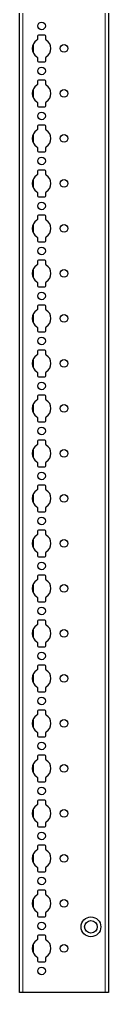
# Model space of a CAD drawing. Header units: millimetres. Extents: x -199 to 2982, y -1847 to 1507.
# Drawn here: x 2933 to 2982, y -852 to -311 of the extents above; entities that cross this region are included whole.
import ezdxf

# ---------------------------------------------------------------- set-up
doc = ezdxf.new("R2010")
doc.units = ezdxf.units.MM

msp = doc.modelspace()

# ---------------------------------------------------------------- linework, layer by layer
at = {"color": 7, "linetype": 'Continuous', "lineweight": 25}
for p, q in [((2932.54, -851.79), (2932.54, 247.21)), ((2982.24, 247.21), (2982.24, -851.79)), ((2942.59, -320.39), (2942.59, -322.27)), ((2946.69, -319.89), (2943.09, -319.89)), ((2947.19, -322.27), (2947.19, -320.39)), ((2942.59, -332.32), (2942.59, -334.19)), ((2943.09, -334.69), (2946.69, -334.69)), ((2947.19, -334.19), (2947.19, -332.32)), ((2942.59, -345.39), (2942.59, -347.27)), ((2946.69, -344.89), (2943.09, -344.89)), ((2947.19, -347.27), (2947.19, -345.39)), ((2942.59, -357.32), (2942.59, -359.19)), ((2943.09, -359.69), (2946.69, -359.69)), ((2947.19, -359.19), (2947.19, -357.32)), ((2942.59, -370.39), (2942.59, -372.27)), ((2946.69, -369.89), (2943.09, -369.89)), ((2947.19, -372.27), (2947.19, -370.39)), ((2942.59, -382.32), (2942.59, -384.19)), ((2947.19, -384.19), (2947.19, -382.32)), ((2943.09, -384.69), (2946.69, -384.69)), ((2942.59, -395.39), (2942.59, -397.27)), ((2946.69, -394.89), (2943.09, -394.89)), ((2947.19, -397.27), (2947.19, -395.39)), ((2942.59, -407.32), (2942.59, -409.19)), ((2943.09, -409.69), (2946.69, -409.69)), ((2947.19, -409.19), (2947.19, -407.32)), ((2942.59, -420.39), (2942.59, -422.27)), ((2946.69, -419.89), (2943.09, -419.89)), ((2947.19, -422.27), (2947.19, -420.39)), ((2942.59, -432.32), (2942.59, -434.19)), ((2947.19, -434.19), (2947.19, -432.32)), ((2943.09, -434.69), (2946.69, -434.69)), ((2942.59, -445.39), (2942.59, -447.27)), ((2946.69, -444.89), (2943.09, -444.89)), ((2947.19, -447.27), (2947.19, -445.39)), ((2942.59, -457.32), (2942.59, -459.19)), ((2947.19, -459.19), (2947.19, -457.32)), ((2943.09, -459.69), (2946.69, -459.69)), ((2946.69, -469.89), (2943.09, -469.89)), ((2942.59, -470.39), (2942.59, -472.27)), ((2947.19, -472.27), (2947.19, -470.39)), ((2942.59, -482.32), (2942.59, -484.19)), ((2943.09, -484.69), (2946.69, -484.69)), ((2947.19, -484.19), (2947.19, -482.32)), ((2942.59, -495.39), (2942.59, -497.27)), ((2946.69, -494.89), (2943.09, -494.89)), ((2947.19, -497.27), (2947.19, -495.39)), ((2942.59, -507.32), (2942.59, -509.19)), ((2947.19, -509.19), (2947.19, -507.32)), ((2943.09, -509.69), (2946.69, -509.69)), ((2942.59, -520.39), (2942.59, -522.27)), ((2946.69, -519.89), (2943.09, -519.89)), ((2947.19, -522.27), (2947.19, -520.39)), ((2942.59, -532.32), (2942.59, -534.19)), ((2943.09, -534.69), (2946.69, -534.69)), ((2947.19, -534.19), (2947.19, -532.32)), ((2942.59, -545.39), (2942.59, -547.27)), ((2946.69, -544.89), (2943.09, -544.89)), ((2947.19, -547.27), (2947.19, -545.39)), ((2942.59, -557.32), (2942.59, -559.19)), ((2943.09, -559.69), (2946.69, -559.69)), ((2947.19, -559.19), (2947.19, -557.32)), ((2942.59, -570.39), (2942.59, -572.27)), ((2946.69, -569.89), (2943.09, -569.89)), ((2947.19, -572.27), (2947.19, -570.39)), ((2942.59, -582.32), (2942.59, -584.19)), ((2947.19, -584.19), (2947.19, -582.32)), ((2943.09, -584.69), (2946.69, -584.69)), ((2942.59, -595.39), (2942.59, -597.27)), ((2946.69, -594.89), (2943.09, -594.89)), ((2947.19, -597.27), (2947.19, -595.39)), ((2942.59, -607.32), (2942.59, -609.19)), ((2943.09, -609.69), (2946.69, -609.69)), ((2947.19, -609.19), (2947.19, -607.32)), ((2942.59, -620.39), (2942.59, -622.27)), ((2946.69, -619.89), (2943.09, -619.89)), ((2947.19, -622.27), (2947.19, -620.39)), ((2942.59, -632.32), (2942.59, -634.19)), ((2947.19, -634.19), (2947.19, -632.32)), ((2943.09, -634.69), (2946.69, -634.69)), ((2942.59, -645.39), (2942.59, -647.27)), ((2946.69, -644.89), (2943.09, -644.89)), ((2947.19, -647.27), (2947.19, -645.39)), ((2942.59, -657.32), (2942.59, -659.19)), ((2947.19, -659.19), (2947.19, -657.32)), ((2943.09, -659.69), (2946.69, -659.69)), ((2946.69, -669.89), (2943.09, -669.89)), ((2942.59, -670.39), (2942.59, -672.27)), ((2947.19, -672.27), (2947.19, -670.39)), ((2942.59, -682.32), (2942.59, -684.19)), ((2943.09, -684.69), (2946.69, -684.69)), ((2947.19, -684.19), (2947.19, -682.32)), ((2942.59, -695.39), (2942.59, -697.27)), ((2946.69, -694.89), (2943.09, -694.89)), ((2947.19, -697.27), (2947.19, -695.39)), ((2942.59, -707.32), (2942.59, -709.19)), ((2947.19, -709.19), (2947.19, -707.32)), ((2943.09, -709.69), (2946.69, -709.69)), ((2942.59, -720.39), (2942.59, -722.27)), ((2946.69, -719.89), (2943.09, -719.89)), ((2947.19, -722.27), (2947.19, -720.39)), ((2942.59, -732.32), (2942.59, -734.19)), ((2943.09, -734.69), (2946.69, -734.69)), ((2947.19, -734.19), (2947.19, -732.32)), ((2942.59, -745.39), (2942.59, -747.27)), ((2946.69, -744.89), (2943.09, -744.89)), ((2947.19, -747.27), (2947.19, -745.39)), ((2942.59, -757.32), (2942.59, -759.19)), ((2943.09, -759.69), (2946.69, -759.69)), ((2947.19, -759.19), (2947.19, -757.32)), ((2942.59, -770.39), (2942.59, -772.27)), ((2946.69, -769.89), (2943.09, -769.89)), ((2947.19, -772.27), (2947.19, -770.39)), ((2942.59, -782.32), (2942.59, -784.19)), ((2947.19, -784.19), (2947.19, -782.32)), ((2943.09, -784.69), (2946.69, -784.69)), ((2942.59, -795.39), (2942.59, -797.27)), ((2946.69, -794.89), (2943.09, -794.89)), ((2947.19, -797.27), (2947.19, -795.39)), ((2942.59, -807.32), (2942.59, -809.19)), ((2943.09, -809.69), (2946.69, -809.69)), ((2947.19, -809.19), (2947.19, -807.32)), ((2942.59, -820.39), (2942.59, -822.27)), ((2946.69, -819.89), (2943.09, -819.89)), ((2947.19, -822.27), (2947.19, -820.39)), ((2942.59, -832.32), (2942.59, -834.19)), ((2947.19, -834.19), (2947.19, -832.32)), ((2943.09, -834.69), (2946.69, -834.69)), ((2934.54, -851.79), (2932.54, -851.79)), ((2980.24, -851.79), (2934.54, -851.79)), ((2982.24, -851.79), (2980.24, -851.79))]:
    msp.add_line(p, q, dxfattribs=at)
at = {"color": 8, "linetype": 'Continuous', "lineweight": 18}
for p, q in [((2934.54, 247.21), (2934.54, -851.79)), ((2980.24, -851.79), (2980.24, 247.21)), ((2940.39, -324.59), (2940.39, -330)), ((2940.39, -349.59), (2940.39, -355)), ((2940.39, -374.59), (2940.39, -380)), ((2940.39, -399.59), (2940.39, -405)), ((2940.39, -424.59), (2940.39, -430)), ((2940.39, -449.59), (2940.39, -455)), ((2940.39, -474.59), (2940.39, -480)), ((2940.39, -499.59), (2940.39, -505)), ((2940.39, -524.59), (2940.39, -530)), ((2940.39, -549.59), (2940.39, -555)), ((2940.39, -574.59), (2940.39, -580)), ((2940.39, -599.59), (2940.39, -605)), ((2940.39, -624.59), (2940.39, -630)), ((2940.39, -649.59), (2940.39, -655)), ((2940.39, -674.59), (2940.39, -680)), ((2940.39, -699.59), (2940.39, -705)), ((2940.39, -724.59), (2940.39, -730)), ((2940.39, -749.59), (2940.39, -755)), ((2940.39, -774.59), (2940.39, -780)), ((2940.39, -799.59), (2940.39, -805)), ((2940.39, -824.59), (2940.39, -830))]:
    msp.add_line(p, q, dxfattribs=at)
at = {"color": 7, "linetype": 'Continuous', "lineweight": 25}
for centre, radius in [((2944.89, -314.79), 2.12), ((2957.39, -327.29), 2.12), ((2944.89, -339.79), 2.12), ((2957.39, -352.29), 2.12), ((2944.89, -364.79), 2.12), ((2957.39, -377.29), 2.12), ((2944.89, -389.79), 2.12), ((2957.39, -402.29), 2.12), ((2944.89, -414.79), 2.12), ((2957.39, -427.29), 2.12), ((2944.89, -439.79), 2.12), ((2957.39, -452.29), 2.12), ((2944.89, -464.79), 2.12), ((2957.39, -477.29), 2.12), ((2944.89, -489.79), 2.12), ((2957.39, -502.29), 2.12), ((2944.89, -514.79), 2.12), ((2957.39, -527.29), 2.12), ((2944.89, -539.79), 2.12), ((2957.39, -552.29), 2.12), ((2944.89, -564.79), 2.12), ((2957.39, -577.29), 2.12), ((2944.89, -589.79), 2.12), ((2957.39, -602.29), 2.12), ((2944.89, -614.79), 2.12), ((2957.39, -627.29), 2.12), ((2944.89, -639.79), 2.12), ((2957.39, -652.29), 2.12), ((2944.89, -664.79), 2.12), ((2957.39, -677.29), 2.12), ((2944.89, -689.79), 2.12), ((2957.39, -702.29), 2.12), ((2944.89, -714.79), 2.12), ((2957.39, -727.29), 2.12), ((2944.89, -739.79), 2.12), ((2957.39, -752.29), 2.12), ((2944.89, -764.79), 2.12), ((2957.39, -777.29), 2.12), ((2944.89, -789.79), 2.12), ((2957.39, -802.29), 2.12), ((2972.39, -815.29), 5.5), ((2944.89, -814.79), 2.12), ((2972.39, -815.29), 3.5), ((2957.39, -827.29), 2.12), ((2944.89, -839.79), 2.12)]:
    msp.add_circle(centre, radius, dxfattribs=at)
for centre, radius, start, end in [((2944.89, -327.29), 5.25, 119.1407, 240.8593), ((2942.09, -322.27), 0.5, 299.1407, 0), ((2943.09, -320.39), 0.5, 90, 180), ((2946.69, -320.39), 0.5, 0, 90), ((2947.69, -322.27), 0.5, 180, 240.8593), ((2944.89, -327.29), 5.25, 299.1407, 60.8593), ((2942.09, -332.32), 0.5, 0, 60.8593), ((2943.09, -334.19), 0.5, 180, 270), ((2946.69, -334.19), 0.5, 270, 0), ((2947.69, -332.32), 0.5, 119.1407, 180), ((2943.09, -345.39), 0.5, 90, 180), ((2946.69, -345.39), 0.5, 0, 90), ((2944.89, -352.29), 5.25, 119.1407, 240.8593), ((2942.09, -347.27), 0.5, 299.1407, 0), ((2947.69, -347.27), 0.5, 180, 240.8593), ((2944.89, -352.29), 5.25, 299.1407, 60.8593), ((2942.09, -357.32), 0.5, 0, 60.8593), ((2943.09, -359.19), 0.5, 180, 270), ((2946.69, -359.19), 0.5, 270, 0), ((2947.69, -357.32), 0.5, 119.1407, 180), ((2944.89, -377.29), 5.25, 119.1407, 240.8593), ((2942.09, -372.27), 0.5, 299.1407, 0), ((2943.09, -370.39), 0.5, 90, 180), ((2946.69, -370.39), 0.5, 0, 90), ((2947.69, -372.27), 0.5, 180, 240.8593), ((2944.89, -377.29), 5.25, 299.1407, 60.8593), ((2942.09, -382.32), 0.5, 0, 60.8593), ((2947.69, -382.32), 0.5, 119.1407, 180), ((2943.09, -384.19), 0.5, 180, 270), ((2946.69, -384.19), 0.5, 270, 0), ((2944.89, -402.29), 5.25, 119.1407, 240.8593), ((2942.09, -397.27), 0.5, 299.1407, 0), ((2943.09, -395.39), 0.5, 90, 180), ((2946.69, -395.39), 0.5, 0, 90), ((2947.69, -397.27), 0.5, 180, 240.8593), ((2944.89, -402.29), 5.25, 299.1407, 60.8593), ((2942.09, -407.32), 0.5, 0, 60.8593), ((2943.09, -409.19), 0.5, 180, 270), ((2946.69, -409.19), 0.5, 270, 0), ((2947.69, -407.32), 0.5, 119.1407, 180), ((2943.09, -420.39), 0.5, 90, 180), ((2946.69, -420.39), 0.5, 0, 90), ((2944.89, -427.29), 5.25, 119.1407, 240.8593), ((2942.09, -422.27), 0.5, 299.1407, 0), ((2947.69, -422.27), 0.5, 180, 240.8593), ((2944.89, -427.29), 5.25, 299.1407, 60.8593), ((2942.09, -432.32), 0.5, 0, 60.8593), ((2947.69, -432.32), 0.5, 119.1407, 180), ((2943.09, -434.19), 0.5, 180, 270), ((2946.69, -434.19), 0.5, 270, 0), ((2944.89, -452.29), 5.25, 119.1407, 240.8593), ((2942.09, -447.27), 0.5, 299.1407, 0), ((2943.09, -445.39), 0.5, 90, 180), ((2946.69, -445.39), 0.5, 0, 90), ((2947.69, -447.27), 0.5, 180, 240.8593), ((2944.89, -452.29), 5.25, 299.1407, 60.8593), ((2942.09, -457.32), 0.5, 0, 60.8593), ((2943.09, -459.19), 0.5, 180, 270), ((2946.69, -459.19), 0.5, 270, 0), ((2947.69, -457.32), 0.5, 119.1407, 180), ((2943.09, -470.39), 0.5, 90, 180), ((2946.69, -470.39), 0.5, 0, 90), ((2944.89, -477.29), 5.25, 119.1407, 240.8593), ((2942.09, -472.27), 0.5, 299.1407, 0), ((2947.69, -472.27), 0.5, 180, 240.8593), ((2944.89, -477.29), 5.25, 299.1407, 60.8593), ((2942.09, -482.32), 0.5, 0, 60.8593), ((2943.09, -484.19), 0.5, 180, 270), ((2946.69, -484.19), 0.5, 270, 0), ((2947.69, -482.32), 0.5, 119.1407, 180), ((2942.09, -497.27), 0.5, 299.1407, 0), ((2943.09, -495.39), 0.5, 90, 180), ((2946.69, -495.39), 0.5, 0, 90), ((2947.69, -497.27), 0.5, 180, 240.8593), ((2944.89, -502.29), 5.25, 119.1407, 240.8593), ((2944.89, -502.29), 5.25, 299.1407, 60.8593), ((2942.09, -507.32), 0.5, 0, 60.8593), ((2947.69, -507.32), 0.5, 119.1407, 180), ((2943.09, -509.19), 0.5, 180, 270), ((2946.69, -509.19), 0.5, 270, 0), ((2944.89, -527.29), 5.25, 119.1407, 240.8593), ((2942.09, -522.27), 0.5, 299.1407, 0), ((2943.09, -520.39), 0.5, 90, 180), ((2946.69, -520.39), 0.5, 0, 90), ((2947.69, -522.27), 0.5, 180, 240.8593), ((2944.89, -527.29), 5.25, 299.1407, 60.8593), ((2942.09, -532.32), 0.5, 0, 60.8593), ((2943.09, -534.19), 0.5, 180, 270), ((2946.69, -534.19), 0.5, 270, 0), ((2947.69, -532.32), 0.5, 119.1407, 180), ((2943.09, -545.39), 0.5, 90, 180), ((2946.69, -545.39), 0.5, 0, 90), ((2944.89, -552.29), 5.25, 119.1407, 240.8593), ((2942.09, -547.27), 0.5, 299.1407, 0), ((2947.69, -547.27), 0.5, 180, 240.8593), ((2944.89, -552.29), 5.25, 299.1407, 60.8593), ((2942.09, -557.32), 0.5, 0, 60.8593), ((2943.09, -559.19), 0.5, 180, 270), ((2946.69, -559.19), 0.5, 270, 0), ((2947.69, -557.32), 0.5, 119.1407, 180), ((2944.89, -577.29), 5.25, 119.1407, 240.8593), ((2942.09, -572.27), 0.5, 299.1407, 0), ((2943.09, -570.39), 0.5, 90, 180), ((2946.69, -570.39), 0.5, 0, 90), ((2947.69, -572.27), 0.5, 180, 240.8593), ((2944.89, -577.29), 5.25, 299.1407, 60.8593), ((2942.09, -582.32), 0.5, 0, 60.8593), ((2947.69, -582.32), 0.5, 119.1407, 180), ((2943.09, -584.19), 0.5, 180, 270), ((2946.69, -584.19), 0.5, 270, 0), ((2944.89, -602.29), 5.25, 119.1407, 240.8593), ((2942.09, -597.27), 0.5, 299.1407, 0), ((2943.09, -595.39), 0.5, 90, 180), ((2946.69, -595.39), 0.5, 0, 90), ((2947.69, -597.27), 0.5, 180, 240.8593), ((2944.89, -602.29), 5.25, 299.1407, 60.8593), ((2942.09, -607.32), 0.5, 0, 60.8593), ((2943.09, -609.19), 0.5, 180, 270), ((2946.69, -609.19), 0.5, 270, 0), ((2947.69, -607.32), 0.5, 119.1407, 180), ((2943.09, -620.39), 0.5, 90, 180), ((2946.69, -620.39), 0.5, 0, 90), ((2944.89, -627.29), 5.25, 119.1407, 240.8593), ((2942.09, -622.27), 0.5, 299.1407, 0), ((2947.69, -622.27), 0.5, 180, 240.8593), ((2944.89, -627.29), 5.25, 299.1407, 60.8593), ((2942.09, -632.32), 0.5, 0, 60.8593), ((2947.69, -632.32), 0.5, 119.1407, 180), ((2943.09, -634.19), 0.5, 180, 270), ((2946.69, -634.19), 0.5, 270, 0), ((2944.89, -652.29), 5.25, 119.1407, 240.8593), ((2942.09, -647.27), 0.5, 299.1407, 0), ((2943.09, -645.39), 0.5, 90, 180), ((2946.69, -645.39), 0.5, 0, 90), ((2947.69, -647.27), 0.5, 180, 240.8593), ((2944.89, -652.29), 5.25, 299.1407, 60.8593), ((2942.09, -657.32), 0.5, 0, 60.8593), ((2943.09, -659.19), 0.5, 180, 270), ((2946.69, -659.19), 0.5, 270, 0), ((2947.69, -657.32), 0.5, 119.1407, 180), ((2943.09, -670.39), 0.5, 90, 180), ((2946.69, -670.39), 0.5, 0, 90), ((2944.89, -677.29), 5.25, 119.1407, 240.8593), ((2942.09, -672.27), 0.5, 299.1407, 0), ((2947.69, -672.27), 0.5, 180, 240.8593), ((2944.89, -677.29), 5.25, 299.1407, 60.8593), ((2942.09, -682.32), 0.5, 0, 60.8593), ((2943.09, -684.19), 0.5, 180, 270), ((2946.69, -684.19), 0.5, 270, 0), ((2947.69, -682.32), 0.5, 119.1407, 180), ((2942.09, -697.27), 0.5, 299.1407, 0), ((2943.09, -695.39), 0.5, 90, 180), ((2946.69, -695.39), 0.5, 0, 90), ((2947.69, -697.27), 0.5, 180, 240.8593), ((2944.89, -702.29), 5.25, 119.1407, 240.8593), ((2944.89, -702.29), 5.25, 299.1407, 60.8593), ((2942.09, -707.32), 0.5, 0, 60.8593), ((2947.69, -707.32), 0.5, 119.1407, 180), ((2943.09, -709.19), 0.5, 180, 270), ((2946.69, -709.19), 0.5, 270, 0), ((2944.89, -727.29), 5.25, 119.1407, 240.8593), ((2942.09, -722.27), 0.5, 299.1407, 0), ((2943.09, -720.39), 0.5, 90, 180), ((2946.69, -720.39), 0.5, 0, 90), ((2947.69, -722.27), 0.5, 180, 240.8593), ((2944.89, -727.29), 5.25, 299.1407, 60.8593), ((2942.09, -732.32), 0.5, 0, 60.8593), ((2943.09, -734.19), 0.5, 180, 270), ((2946.69, -734.19), 0.5, 270, 0), ((2947.69, -732.32), 0.5, 119.1407, 180), ((2943.09, -745.39), 0.5, 90, 180), ((2946.69, -745.39), 0.5, 0, 90), ((2944.89, -752.29), 5.25, 119.1407, 240.8593), ((2942.09, -747.27), 0.5, 299.1407, 0), ((2947.69, -747.27), 0.5, 180, 240.8593), ((2944.89, -752.29), 5.25, 299.1407, 60.8593), ((2942.09, -757.32), 0.5, 0, 60.8593), ((2943.09, -759.19), 0.5, 180, 270), ((2946.69, -759.19), 0.5, 270, 0), ((2947.69, -757.32), 0.5, 119.1407, 180), ((2944.89, -777.29), 5.25, 119.1407, 240.8593), ((2942.09, -772.27), 0.5, 299.1407, 0), ((2943.09, -770.39), 0.5, 90, 180), ((2946.69, -770.39), 0.5, 0, 90), ((2947.69, -772.27), 0.5, 180, 240.8593), ((2944.89, -777.29), 5.25, 299.1407, 60.8593), ((2942.09, -782.32), 0.5, 0, 60.8593), ((2947.69, -782.32), 0.5, 119.1407, 180), ((2943.09, -784.19), 0.5, 180, 270), ((2946.69, -784.19), 0.5, 270, 0), ((2944.89, -802.29), 5.25, 119.1407, 240.8593), ((2942.09, -797.27), 0.5, 299.1407, 0), ((2943.09, -795.39), 0.5, 90, 180), ((2946.69, -795.39), 0.5, 0, 90), ((2947.69, -797.27), 0.5, 180, 240.8593), ((2944.89, -802.29), 5.25, 299.1407, 60.8593), ((2942.09, -807.32), 0.5, 0, 60.8593), ((2943.09, -809.19), 0.5, 180, 270), ((2946.69, -809.19), 0.5, 270, 0), ((2947.69, -807.32), 0.5, 119.1407, 180), ((2943.09, -820.39), 0.5, 90, 180), ((2946.69, -820.39), 0.5, 0, 90), ((2944.89, -827.29), 5.25, 119.1407, 240.8593), ((2942.09, -822.27), 0.5, 299.1407, 0), ((2947.69, -822.27), 0.5, 180, 240.8593), ((2944.89, -827.29), 5.25, 299.1407, 60.8593), ((2942.09, -832.32), 0.5, 0, 60.8593), ((2947.69, -832.32), 0.5, 119.1407, 180), ((2943.09, -834.19), 0.5, 180, 270), ((2946.69, -834.19), 0.5, 270, 0)]:
    msp.add_arc(centre, radius, start, end, dxfattribs=at)

doc.saveas('drawing.dxf')
